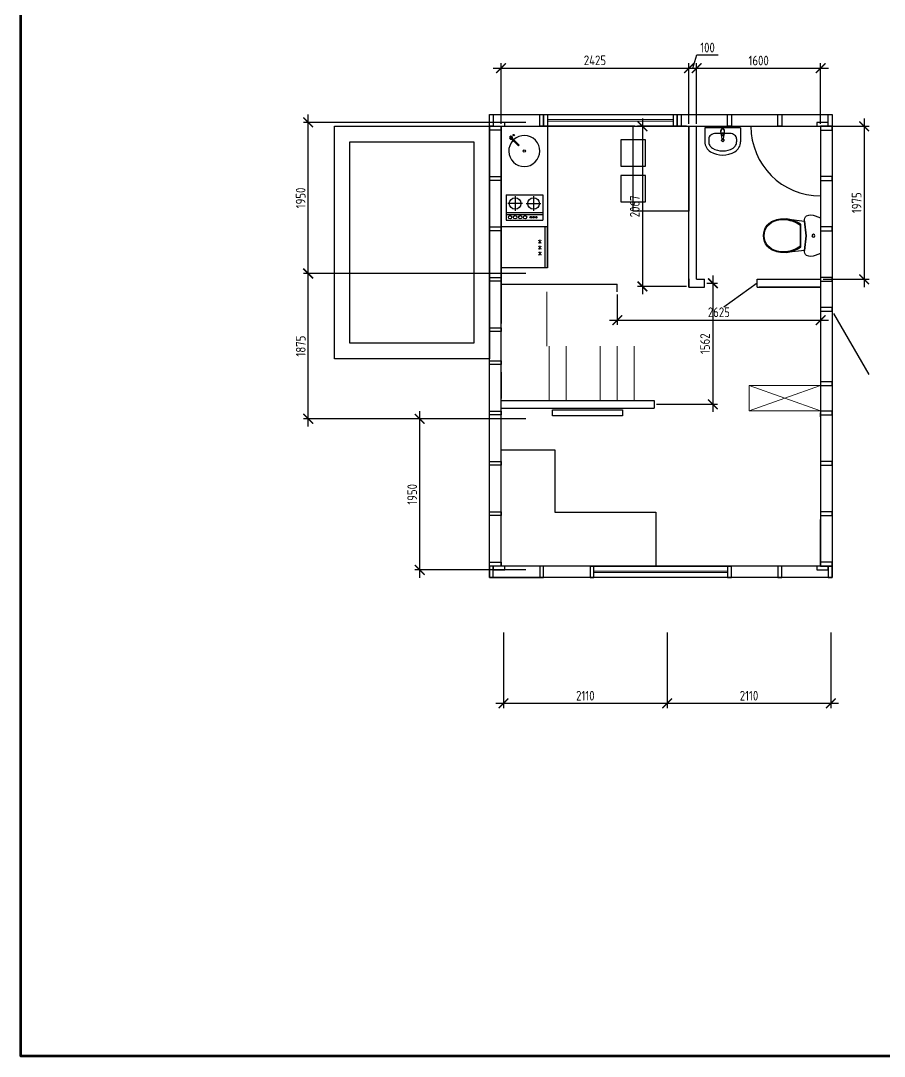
# Model space of a CAD drawing. Header units: millimetres. Extents: x 743280 to 1140305, y -337608 to -106611.
# Drawn here: x 950830 to 961978, y -291885 to -278522 of the extents above; entities that cross this region are included whole.
import ezdxf

# ---------------------------------------------------------------- set-up
doc = ezdxf.new("R2010")
doc.units = ezdxf.units.MM
doc.header["$PDMODE"] = 35
doc.layers.get('Defpoints').update_dxf_attribs({"color": 9})
doc.layers.add('SANTEH', color=7, linetype='Continuous')
doc.layers.add('Сантехника', color=7, linetype='Continuous')
for name, color, linetype, lineweight in [('ОСНОВНЫЕ', 7, 'Continuous', 30), ('РАЗМЕРЫ', 42, 'Continuous', 13), ('Сварка', 102, 'Continuous', 13), ('СПДС_РАЗМЕРЫ', 42, 'Continuous', 13), ('ТОНКИЕ', 250, 'Continuous', 13)]:
    doc.layers.add(name, color=color, linetype=linetype, lineweight=lineweight)
doc.styles.add('Dim', font='iso9.shx')
doc.styles.add('GOST 2.304', font='CS_Gost2304.shx')
doc.dimstyles.new('СПДС', dxfattribs={"dimtxt": 2.5, "dimasz": 2.5, "dimexe": 1.25, "dimexo": 0.625, "dimtad": 1, "dimdec": 0, "dimtxsty": 'GOST 2.304', "dimblk": 'ARCHTICK', "dimblk1": 'ARCHTICK', "dimblk2": 'ARCHTICK', "dimcen": 2.5, "dimdle": 2, "dimadec": 0, "dimazin": 2, "dimtfac": 0.75, "dimtdec": 4, "dimtmove": 1, "dimatfit": 3, "dimfxl": 1, "dimtolj": 1, "dimarcsym": 1})

# ---------------------------------------------------------------- blocks, each defined once
blk = doc.blocks.new('s_45')
at = {"layer": 'SANTEH', "flags": 128}
for points in [[(188, 0), (206, 189, 0.2888), (180, 256, 0.224419), (71, 257), (0, 229), (0, -229), (71, -257, 0.224419), (180, -256, 0.2888), (206, -189)], [(188, 0), (206, 189, 0.2888), (180, 256, 0.224419), (71, 257), (0, 229), (0, -229), (71, -257, 0.224419), (180, -256, 0.2888), (206, -189)], [(206, -189), (445, -217, -0.122327), (261, -148), (261, 148, -0.122328), (445, 217), (206, 189), (188, 0)], [(206, -189), (445, -217, -0.122327), (261, -148), (261, 148, -0.122328), (445, 217), (206, 189), (188, 0)], [(261, -148, 0.122438), (445, -217, 0.152571), (632, -181, 0.185585), (725, -73, 0.17428), (725, 73, 0.185585), (632, 181, 0.152571), (445, 217, 0.122438), (261, 148)], [(261, -148, 0.122438), (445, -217, 0.152571), (632, -181, 0.185585), (725, -73, 0.17428), (725, 73, 0.185585), (632, 181, 0.152571), (445, 217, 0.122438), (261, 148)], [(261, -136, 0.125396), (446, -207, 0.152532), (628, -173, 0.18559), (715, -70, 0.174364), (715, 70, 0.18559), (628, 173, 0.152531), (446, 207, 0.125396), (261, 136)]]:
    blk.add_lwpolyline(points, format="xyb", close=True, dxfattribs=at)
at = {"layer": 'SANTEH'}
blk.add_circle((93, 0), 18.4, dxfattribs=at)
blk = doc.blocks.new('Basin 01_72')
at = {"layer": 'SANTEH', "linetype": 'Continuous'}
for p, q in [((0, 350), (0, 172)), ((460, 350), (0, 350)), ((139, 278), (139, 278)), ((321, 278), (139, 278)), ((206, 312), (206, 317)), ((209, 271), (206, 312)), ((216, 288), (244, 288)), ((216, 273), (216, 288)), ((216, 288), (244, 288)), ((244, 288), (244, 273)), ((251, 271), (254, 312)), ((254, 312), (254, 317)), ((460, 350), (460, 172)), ((50, 207), (50, 172)), ((212, 262), (219, 209)), ((241, 209), (248, 262)), ((410, 207), (410, 172))]:
    blk.add_line(p, q, dxfattribs=at)
for points in [[(139, 278), (122, 277), (105, 273), (90, 266), (76, 257), (65, 247), (57, 235), (52, 221), (50, 207)], [(410, 207), (408, 221), (403, 235), (395, 247), (384, 257), (370, 266), (355, 273), (338, 277), (321, 278)], [(0, 172), (1, 152), (5, 133), (11, 114), (20, 96), (30, 80), (43, 66), (57, 53), (73, 42)], [(50, 172), (51, 159), (53, 147), (57, 135), (63, 124), (69, 113), (77, 104), (86, 96), (97, 89)], [(363, 89), (374, 96), (383, 104), (391, 113), (397, 124), (403, 135), (407, 147), (409, 159), (410, 172)], [(387, 42), (403, 53), (417, 66), (430, 80), (440, 96), (449, 114), (455, 133), (459, 152), (460, 172)], [(73, 42), (110, 24), (149, 11), (189, 3), (230, 0), (271, 3), (311, 11), (350, 24), (387, 42)], [(97, 89), (128, 73), (161, 62), (195, 55), (230, 53), (265, 55), (299, 62), (332, 73), (363, 89)]]:
    blk.add_lwpolyline(points, dxfattribs=at)
blk.add_circle((230, 189), 17.5, dxfattribs=at)
for centre, radius, start, end in [((230, 313), 25, 339.2856, 200.7144), ((230, 313), 24, 7.8374, 171.8967), ((230, 274), 21.1, 185.1696, 354.8304), ((230, 273), 21.1, 185.1696, 354.8304), ((230, 273), 13.6, 180, 0), ((230, 210), 11.2, 187.1389, 352.8611)]:
    blk.add_arc(centre, radius, start, end, dxfattribs=at)
blk = doc.blocks.new('_ArchTick')
at = {"color": 0, "linetype": 'ByBlock', "const_width": 0.15}
blk.add_lwpolyline([(-0.5, -0.5), (0.5, 0.5)], dxfattribs=at)
blk = doc.blocks.new('*D323')
at = {"layer": 'Defpoints', "color": 0, "ltscale": 100, "transparency": 16777216}
for p in [(955981, -283659), (957382, -283659), (957382, -285609)]:
    blk.add_point(p, dxfattribs=at)
at = {"layer": 'РАЗМЕРЫ', "color": 0, "lineweight": -2, "ltscale": 100, "transparency": 16777216}
for p, q in [((955981, -285709), (955981, -283559)), ((957351, -283659), (955918, -283659)), ((957351, -285609), (955918, -285609))]:
    blk.add_line(p, q, dxfattribs=at)
at = {"layer": 'РАЗМЕРЫ', "color": 0, "lineweight": -2, "ltscale": 100, "transparency": 16777216, "xscale": 125, "yscale": 125, "zscale": 125}
for p, rotation in [((955981, -283659), 90), ((955981, -285609), 270)]:
    blk.add_blockref('_ArchTick', p, dxfattribs=dict(at, rotation=rotation))
at = {"layer": 'РАЗМЕРЫ', "color": 0, "ltscale": 100, "transparency": 16777216, "insert": (955884, -284634), "char_height": 125, "attachment_point": 5, "rotation": 90, "style": 'GOST 2.304'}
blk.add_mtext('\\A1;1950', dxfattribs=at)
blk = doc.blocks.new('*D324')
at = {"layer": 'Defpoints', "color": 0, "ltscale": 100, "transparency": 16777216}
for p in [(954541, -281784), (957382, -281784), (957382, -283659)]:
    blk.add_point(p, dxfattribs=at)
at = {"layer": 'РАЗМЕРЫ', "color": 0, "lineweight": -2, "ltscale": 100, "transparency": 16777216}
for p, q in [((954541, -283759), (954541, -281684)), ((957351, -281784), (954479, -281784)), ((957351, -283659), (954479, -283659))]:
    blk.add_line(p, q, dxfattribs=at)
at = {"layer": 'РАЗМЕРЫ', "color": 0, "lineweight": -2, "ltscale": 100, "transparency": 16777216, "xscale": 125, "yscale": 125, "zscale": 125}
for p, rotation in [((954541, -281784), 90), ((954541, -283659), 270)]:
    blk.add_blockref('_ArchTick', p, dxfattribs=dict(at, rotation=rotation))
at = {"layer": 'РАЗМЕРЫ', "color": 0, "ltscale": 100, "transparency": 16777216, "insert": (954445, -282721), "char_height": 125, "attachment_point": 5, "rotation": 90, "style": 'GOST 2.304'}
blk.add_mtext('\\A1;1875', dxfattribs=at)
blk = doc.blocks.new('*D325')
at = {"layer": 'Defpoints', "color": 0, "ltscale": 100, "transparency": 16777216}
for p in [(954541, -279834), (957382, -279834), (957382, -281784)]:
    blk.add_point(p, dxfattribs=at)
at = {"layer": 'РАЗМЕРЫ', "color": 0, "lineweight": -2, "ltscale": 100, "transparency": 16777216}
for p, q in [((954541, -281884), (954541, -279734)), ((957351, -279834), (954479, -279834)), ((957351, -281784), (954479, -281784))]:
    blk.add_line(p, q, dxfattribs=at)
at = {"layer": 'РАЗМЕРЫ', "color": 0, "lineweight": -2, "ltscale": 100, "transparency": 16777216, "xscale": 125, "yscale": 125, "zscale": 125}
for p, rotation in [((954541, -279834), 90), ((954541, -281784), 270)]:
    blk.add_blockref('_ArchTick', p, dxfattribs=dict(at, rotation=rotation))
at = {"layer": 'РАЗМЕРЫ', "color": 0, "ltscale": 100, "transparency": 16777216, "insert": (954444, -280809), "char_height": 125, "attachment_point": 5, "rotation": 90, "style": 'GOST 2.304'}
blk.add_mtext('\\A1;1950', dxfattribs=at)
blk = doc.blocks.new('*D326')
at = {"layer": 'Defpoints', "color": 0, "ltscale": 100, "transparency": 16777216}
for p in [(957063, -286386), (959176, -286386), (959176, -287330)]:
    blk.add_point(p, dxfattribs=at)
at = {"layer": 'РАЗМЕРЫ', "color": 0, "lineweight": -2, "ltscale": 100, "transparency": 16777216}
for p, q in [((957063, -286417), (957063, -287393)), ((959176, -286417), (959176, -287393)), ((956963, -287330), (959276, -287330))]:
    blk.add_line(p, q, dxfattribs=at)
at = {"layer": 'РАЗМЕРЫ', "color": 0, "lineweight": -2, "ltscale": 100, "transparency": 16777216, "xscale": 125, "yscale": 125, "zscale": 125, "rotation": 180}
blk.add_blockref('_ArchTick', (957063, -287330), dxfattribs=at)
at = {"layer": 'РАЗМЕРЫ', "color": 0, "lineweight": -2, "ltscale": 100, "transparency": 16777216, "xscale": 125, "yscale": 125, "zscale": 125}
blk.add_blockref('_ArchTick', (959176, -287330), dxfattribs=at)
at = {"layer": 'РАЗМЕРЫ', "color": 0, "ltscale": 100, "transparency": 16777216, "insert": (958119, -287232), "char_height": 125, "attachment_point": 5, "style": 'GOST 2.304'}
blk.add_mtext('\\A1;2110', dxfattribs=at)
blk = doc.blocks.new('*D327')
at = {"layer": 'Defpoints', "color": 0, "ltscale": 100, "transparency": 16777216}
for p in [(959176, -286386), (961288, -286386), (961288, -287330)]:
    blk.add_point(p, dxfattribs=at)
at = {"layer": 'РАЗМЕРЫ', "color": 0, "lineweight": -2, "ltscale": 100, "transparency": 16777216}
for p, q in [((959176, -286417), (959176, -287393)), ((961288, -286417), (961288, -287393)), ((959076, -287330), (961388, -287330))]:
    blk.add_line(p, q, dxfattribs=at)
at = {"layer": 'РАЗМЕРЫ', "color": 0, "lineweight": -2, "ltscale": 100, "transparency": 16777216, "xscale": 125, "yscale": 125, "zscale": 125, "rotation": 180}
blk.add_blockref('_ArchTick', (959176, -287330), dxfattribs=at)
at = {"layer": 'РАЗМЕРЫ', "color": 0, "lineweight": -2, "ltscale": 100, "transparency": 16777216, "xscale": 125, "yscale": 125, "zscale": 125}
blk.add_blockref('_ArchTick', (961288, -287330), dxfattribs=at)
at = {"layer": 'РАЗМЕРЫ', "color": 0, "ltscale": 100, "transparency": 16777216, "insert": (960232, -287232), "char_height": 125, "attachment_point": 5, "style": 'GOST 2.304'}
blk.add_mtext('\\A1;2110', dxfattribs=at)
blk = doc.blocks.new('*D518')
at = {"layer": 'Defpoints', "color": 0, "ltscale": 50, "transparency": 16777216}
for p in [(959655, -281909), (959006, -283471), (959765, -283471)]:
    blk.add_point(p, dxfattribs=at)
at = {"layer": 'ТОНКИЕ', "color": 0, "lineweight": -2, "ltscale": 50, "transparency": 16777216}
for p, q in [((959765, -281809), (959765, -283571)), ((959686, -281909), (959827, -281909)), ((959037, -283471), (959827, -283471))]:
    blk.add_line(p, q, dxfattribs=at)
at = {"layer": 'ТОНКИЕ', "color": 0, "lineweight": -2, "ltscale": 50, "transparency": 16777216, "xscale": 125, "yscale": 125, "zscale": 125}
for p, rotation in [((959765, -281909), 90), ((959765, -283471), 270)]:
    blk.add_blockref('_ArchTick', p, dxfattribs=dict(at, rotation=rotation))
at = {"layer": 'ТОНКИЕ', "color": 0, "ltscale": 50, "transparency": 16777216, "insert": (959664, -282690), "char_height": 125, "attachment_point": 5, "rotation": 90, "style": 'GOST 2.304'}
blk.add_mtext('\\A1;1562', dxfattribs=at)
blk = doc.blocks.new('*D519')
at = {"layer": 'Defpoints', "color": 0, "ltscale": 50, "transparency": 16777216}
for p in [(961156, -281959), (958531, -282021), (961156, -282386)]:
    blk.add_point(p, dxfattribs=at)
at = {"layer": 'ТОНКИЕ', "color": 0, "lineweight": -2, "ltscale": 50, "transparency": 16777216}
for p, q in [((958531, -282053), (958531, -282448)), ((961156, -281990), (961156, -282448)), ((958431, -282386), (961256, -282386))]:
    blk.add_line(p, q, dxfattribs=at)
at = {"layer": 'ТОНКИЕ', "color": 0, "lineweight": -2, "ltscale": 50, "transparency": 16777216, "xscale": 125, "yscale": 125, "zscale": 125, "rotation": 180}
blk.add_blockref('_ArchTick', (958531, -282386), dxfattribs=at)
at = {"layer": 'ТОНКИЕ', "color": 0, "lineweight": -2, "ltscale": 50, "transparency": 16777216, "xscale": 125, "yscale": 125, "zscale": 125}
blk.add_blockref('_ArchTick', (961156, -282386), dxfattribs=at)
at = {"layer": 'ТОНКИЕ', "color": 0, "ltscale": 50, "transparency": 16777216, "insert": (959843, -282284), "char_height": 125, "attachment_point": 5, "style": 'GOST 2.304'}
blk.add_mtext('\\A1;2625', dxfattribs=at)
blk = doc.blocks.new('*D520')
at = {"layer": 'Defpoints', "color": 0, "transparency": 16777216}
for p in [(961156, -279134), (959556, -279884), (961156, -279884)]:
    blk.add_point(p, dxfattribs=at)
at = {"layer": 'СПДС_РАЗМЕРЫ', "color": 0, "lineweight": -2, "transparency": 16777216}
for p, q in [((959456, -279134), (961256, -279134)), ((959556, -279853), (959556, -279071)), ((961156, -279853), (961156, -279071))]:
    blk.add_line(p, q, dxfattribs=at)
at = {"layer": 'СПДС_РАЗМЕРЫ', "color": 0, "lineweight": -2, "transparency": 16777216, "xscale": 125, "yscale": 125, "zscale": 125, "rotation": 180}
blk.add_blockref('_ArchTick', (959556, -279134), dxfattribs=at)
at = {"layer": 'СПДС_РАЗМЕРЫ', "color": 0, "lineweight": -2, "transparency": 16777216, "xscale": 125, "yscale": 125, "zscale": 125}
blk.add_blockref('_ArchTick', (961156, -279134), dxfattribs=at)
at = {"layer": 'СПДС_РАЗМЕРЫ', "color": 0, "transparency": 16777216, "insert": (960356, -279036), "char_height": 125, "attachment_point": 5, "style": 'GOST 2.304'}
blk.add_mtext('\\A1;1600', dxfattribs=at)
blk = doc.blocks.new('*D521')
at = {"layer": 'Defpoints', "color": 0, "transparency": 16777216}
for p in [(961156, -279884), (961156, -281859), (961718, -281859)]:
    blk.add_point(p, dxfattribs=at)
at = {"layer": 'СПДС_РАЗМЕРЫ', "color": 0, "lineweight": -2, "transparency": 16777216}
for p, q in [((961718, -279784), (961718, -281959)), ((961187, -279884), (961781, -279884)), ((961187, -281859), (961781, -281859))]:
    blk.add_line(p, q, dxfattribs=at)
at = {"layer": 'СПДС_РАЗМЕРЫ', "color": 0, "lineweight": -2, "transparency": 16777216, "xscale": 125, "yscale": 125, "zscale": 125}
for p, rotation in [((961718, -279884), 90), ((961718, -281859), 270)]:
    blk.add_blockref('_ArchTick', p, dxfattribs=dict(at, rotation=rotation))
at = {"layer": 'СПДС_РАЗМЕРЫ', "color": 0, "transparency": 16777216, "insert": (961621, -280871), "char_height": 125, "attachment_point": 5, "rotation": 90, "style": 'GOST 2.304'}
blk.add_mtext('\\A1;1975', dxfattribs=at)
blk = doc.blocks.new('*D522')
at = {"layer": 'Defpoints', "color": 0, "transparency": 16777216}
for p in [(959456, -279134), (957031, -279884), (959456, -279884)]:
    blk.add_point(p, dxfattribs=at)
at = {"layer": 'СПДС_РАЗМЕРЫ', "color": 0, "lineweight": -2, "transparency": 16777216}
for p, q in [((956931, -279134), (959556, -279134)), ((957031, -279853), (957031, -279071)), ((959456, -279853), (959456, -279071))]:
    blk.add_line(p, q, dxfattribs=at)
at = {"layer": 'СПДС_РАЗМЕРЫ', "color": 0, "lineweight": -2, "transparency": 16777216, "xscale": 125, "yscale": 125, "zscale": 125, "rotation": 180}
blk.add_blockref('_ArchTick', (957031, -279134), dxfattribs=at)
at = {"layer": 'СПДС_РАЗМЕРЫ', "color": 0, "lineweight": -2, "transparency": 16777216, "xscale": 125, "yscale": 125, "zscale": 125}
blk.add_blockref('_ArchTick', (959456, -279134), dxfattribs=at)
at = {"layer": 'СПДС_РАЗМЕРЫ', "color": 0, "transparency": 16777216, "insert": (958243, -279033), "char_height": 125, "attachment_point": 5, "style": 'GOST 2.304'}
blk.add_mtext('\\A1;2425', dxfattribs=at)
blk = doc.blocks.new('*D523')
at = {"layer": 'Defpoints', "color": 0, "transparency": 16777216}
for p in [(959556, -279134), (959456, -279884), (959556, -279884)]:
    blk.add_point(p, dxfattribs=at)
at = {"layer": 'СПДС_РАЗМЕРЫ', "color": 0, "lineweight": -2, "transparency": 16777216}
for p, q in [((959506, -279134), (959557, -278962)), ((959557, -278962), (959835, -278962)), ((959356, -279134), (959656, -279134)), ((959456, -279853), (959456, -279071)), ((959556, -279853), (959556, -279071))]:
    blk.add_line(p, q, dxfattribs=at)
at = {"layer": 'СПДС_РАЗМЕРЫ', "color": 0, "lineweight": -2, "transparency": 16777216, "xscale": 125, "yscale": 125, "zscale": 125, "rotation": 180}
blk.add_blockref('_ArchTick', (959456, -279134), dxfattribs=at)
at = {"layer": 'СПДС_РАЗМЕРЫ', "color": 0, "lineweight": -2, "transparency": 16777216, "xscale": 125, "yscale": 125, "zscale": 125}
blk.add_blockref('_ArchTick', (959556, -279134), dxfattribs=at)
at = {"layer": 'СПДС_РАЗМЕРЫ', "color": 0, "transparency": 16777216, "insert": (959696, -278868), "char_height": 125, "attachment_point": 5, "style": 'GOST 2.304'}
blk.add_mtext('\\A1;100', dxfattribs=at)
blk = doc.blocks.new('*D562')
at = {"layer": 'Defpoints', "color": 0, "transparency": 16777216}
for p in [(959456, -279884), (958856, -281951), (959456, -281951)]:
    blk.add_point(p, dxfattribs=at)
at = {"layer": 'СПДС_РАЗМЕРЫ', "color": 0, "lineweight": -2, "transparency": 16777216}
for p, q in [((958856, -279784), (958856, -282051)), ((959424, -279884), (958793, -279884)), ((959424, -281951), (958793, -281951))]:
    blk.add_line(p, q, dxfattribs=at)
at = {"layer": 'СПДС_РАЗМЕРЫ', "color": 0, "lineweight": -2, "transparency": 16777216, "xscale": 125, "yscale": 125, "zscale": 125}
for p, rotation in [((958856, -279884), 90), ((958856, -281951), 270)]:
    blk.add_blockref('_ArchTick', p, dxfattribs=dict(at, rotation=rotation))
at = {"layer": 'СПДС_РАЗМЕРЫ', "color": 0, "transparency": 16777216, "insert": (958757, -280917), "char_height": 125, "attachment_point": 5, "rotation": 90, "style": 'GOST 2.304'}
blk.add_mtext('\\A1;2067', dxfattribs=at)

msp = doc.modelspace()

# ---------------------------------------------------------------- linework, layer by layer
for p, q in [((957153.9, -280038.1), (957250, -280134.2)), ((957165.3, -280026.8), (957261.4, -280122.9)), ((957095, -280769.8), (957568.3, -280769.8)), ((957307.4, -280880.6), (957117.4, -280880.6)), ((957212.4, -280785.6), (957212.4, -280975.6)), ((957355.9, -280880.6), (957545.9, -280880.6)), ((957450.9, -280785.6), (957450.9, -280975.6)), ((957568.3, -280769.8), (957568.3, -281096.6)), ((957095, -280996.6), (957568.3, -280996.6)), ((957095, -281021.6), (957568.3, -281021.6)), ((957095, -281096.6), (957568.3, -281096.6)), ((957630.7, -281183.3), (957030.7, -281183.3)), ((957600.7, -281708.8), (957600.7, -281183.3)), ((957630.7, -281708.8), (957630.7, -281183.3)), ((957630.7, -281708.8), (957030.7, -281708.8))]:
    msp.add_line(p, q)
for centre, radius in [((957194.4, -279997.7), 8.28), ((957330.7, -280203.6), 16.1), ((957212.4, -280880.6), 75), ((957450.9, -280880.6), 75), ((957146.9, -281057.9), 22), ((957213, -281057.9), 22), ((957279.2, -281057.9), 22), ((957341.3, -281057.9), 22), ((957414.5, -281057.9), 11), ((957448.6, -281057.9), 11), ((957486.6, -281057.9), 11)]:
    msp.add_circle(centre, radius)
for centre, radius, start, end in [((957330.7, -280203.6), 200, 137.29244, 132.70756), ((957159.6, -280032.4), 18.8, 340.13146, 289.86854), ((957159.6, -280032.4), 8, 45, 225), ((957255.7, -280128.5), 8, 225, 45)]:
    msp.add_arc(centre, radius, start, end)
at = {"layer": 'SANTEH', "ltscale": 100}
for p, q in [((957555.7, -279733.8), (958755.7, -279733.8)), ((958755.7, -279883.8), (957555.7, -279883.8)), ((957630.7, -279883.8), (957630.7, -281708.8)), ((957727.2, -284058.8), (957727.2, -284863.5)), ((957727.2, -284863.5), (959030.7, -284863.5)), ((958180.7, -285558.8), (960005.7, -285558.8)), ((960005.7, -285708.8), (958180.7, -285708.8))]:
    msp.add_line(p, q, dxfattribs=at)
for points in [[(958735.7, -279883.8), (959455.7, -279883.8), (959455.7, -280980.7), (958735.7, -280980.7)], [(958895.7, -280060.7), (958575.7, -280060.7), (958575.7, -280400.7), (958895.7, -280400.7)], [(958895.7, -280520.7), (958575.7, -280520.7), (958575.7, -280860.7), (958895.7, -280860.7)], [(957697, -283543.2), (958598.4, -283543.2), (958598.4, -283620.3), (957697, -283620.3)]]:
    msp.add_lwpolyline(points, close=True, dxfattribs=at)
for points in [[(958180.7, -285558.8), (957030.7, -285558.8), (957030.7, -284058.8), (957727.2, -284058.8)], [(959030.7, -284863.5), (959030.7, -285558.8)]]:
    msp.add_lwpolyline(points, dxfattribs=at)
msp.add_arc((961155.7, -279883.8), 900, 180.00004, 270, dxfattribs=at)
at = {"layer": 'ОСНОВНЫЕ', "ltscale": 100}
for p, q in [((957030.7, -279883.8), (957030.7, -282383.8)), ((959455.7, -281958.8), (959455.7, -279883.8)), ((959555.7, -281858.8), (959555.7, -279883.8)), ((961155.7, -279883.8), (961155.7, -280583.8)), ((957095, -280769.8), (957095, -281096.6)), ((957030.7, -283683.8), (957030.7, -281183.8)), ((957030.7, -281828.8), (957030.7, -282428.8)), ((957030.7, -281921.3), (958530.7, -281921.3)), ((958530.7, -282021.3), (958530.7, -281921.3)), ((959455.7, -281851.1), (959455.7, -281951.1)), ((959455.7, -281958.8), (959655.1, -281958.8)), ((959555.7, -281858.8), (959655.1, -281858.8)), ((959655.1, -281958.8), (959655.1, -281858.8)), ((960335.1, -281908.8), (959905.1, -282217.5)), ((960335.1, -281858.8), (961155.7, -281858.8)), ((960335.1, -281958.8), (960335.1, -281858.8)), ((960335.1, -281958.8), (961155.7, -281958.8)), ((961155.7, -281958.8), (960360.9, -281958.8)), ((961323.3, -282301.1), (961778.3, -283089.2)), ((957030.7, -283058.8), (957030.7, -283396.3)), ((961155.7, -283180.7), (961155.7, -284258.8)), ((957030.7, -283421.3), (959005.7, -283421.3)), ((957030.7, -283421.3), (958945.7, -283421.3)), ((959005.7, -283421.3), (959005.7, -283521.3)), ((957030.7, -283521.3), (959005.7, -283521.3)), ((957030.7, -285558.8), (957030.7, -283558.8)), ((961155.7, -283633.8), (961155.7, -283583.8)), ((957030.7, -284958.8), (957030.7, -284258.8)), ((961155.7, -285558.8), (961155.7, -284958.8)), ((956930.7, -285708.8), (957540.7, -285708.8))]:
    msp.add_line(p, q, dxfattribs=at)
at = {"layer": 'ОСНОВНЫЕ'}
for points in [[(956880.7, -279733.8), (956930.7, -279733.8), (956930.7, -279883.8), (956880.7, -279883.8)], [(957530.7, -279733.8), (957580.7, -279733.8), (957580.7, -279883.8), (957530.7, -279883.8)], [(957580.7, -279733.8), (957630.7, -279733.8), (957630.7, -279883.8), (957580.7, -279883.8)], [(959255.7, -279733.8), (959305.7, -279733.8), (959305.7, -279883.8), (959255.7, -279883.8)], [(959305.7, -279733.8), (959355.7, -279733.8), (959355.7, -279883.8), (959305.7, -279883.8)], [(959955.7, -279733.8), (960005.7, -279733.8), (960005.7, -279883.8), (959955.7, -279883.8)], [(960605.7, -279733.8), (960655.7, -279733.8), (960655.7, -279883.8), (960605.7, -279883.8)], [(961255.7, -279733.8), (961305.7, -279733.8), (961305.7, -279883.8), (961255.7, -279883.8)], [(956880.7, -279933.8), (956880.7, -279883.8), (957030.7, -279883.8), (957030.7, -279933.8)], [(957080.7, -279883.8), (957080.7, -279833.8), (956930.7, -279833.8), (956930.7, -279883.8)], [(961255.7, -279883.8), (961255.7, -279833.8), (961105.7, -279833.8), (961105.7, -279883.8)], [(961305.7, -279933.8), (961305.7, -279883.8), (961155.7, -279883.8), (961155.7, -279933.8)], [(956880.7, -280583.8), (956880.7, -280533.8), (957030.7, -280533.8), (957030.7, -280583.8)], [(961305.7, -280583.8), (961305.7, -280533.8), (961155.7, -280533.8), (961155.7, -280583.8)], [(956880.7, -281233.8), (956880.7, -281183.8), (957030.7, -281183.8), (957030.7, -281233.8)], [(961305.7, -281233.8), (961305.7, -281183.8), (961155.7, -281183.8), (961155.7, -281233.8)], [(956880.7, -281883.8), (956880.7, -281833.8), (957030.7, -281833.8), (957030.7, -281883.8)], [(961305.7, -281883.8), (961305.7, -281833.8), (961155.7, -281833.8), (961155.7, -281883.8)], [(961305.7, -282270.7), (961305.7, -282220.7), (961155.7, -282220.7), (961155.7, -282270.7)], [(956880.7, -282533.8), (956880.7, -282483.8), (957030.7, -282483.8), (957030.7, -282533.8)], [(956880.7, -282958.8), (956880.7, -282908.8), (957030.7, -282908.8), (957030.7, -282958.8)], [(961305.7, -283230.7), (961305.7, -283180.7), (961155.7, -283180.7), (961155.7, -283230.7)], [(956880.7, -283608.8), (956880.7, -283558.8), (957030.7, -283558.8), (957030.7, -283608.8)], [(961305.7, -283608.8), (961305.7, -283558.8), (961155.7, -283558.8), (961155.7, -283608.8)], [(956880.7, -284258.8), (956880.7, -284208.8), (957030.7, -284208.8), (957030.7, -284258.8)], [(961305.7, -284258.8), (961305.7, -284208.8), (961155.7, -284208.8), (961155.7, -284258.8)], [(956880.7, -284908.8), (956880.7, -284858.8), (957030.7, -284858.8), (957030.7, -284908.8)], [(961305.7, -284908.8), (961305.7, -284858.8), (961155.7, -284858.8), (961155.7, -284908.8)], [(956880.7, -285558.8), (956880.7, -285508.8), (957030.7, -285508.8), (957030.7, -285558.8)], [(956880.7, -285708.8), (956930.7, -285708.8), (956930.7, -285558.8), (956880.7, -285558.8)], [(957080.7, -285608.8), (957080.7, -285558.8), (956930.7, -285558.8), (956930.7, -285608.8)], [(957530.7, -285708.8), (957580.7, -285708.8), (957580.7, -285558.8), (957530.7, -285558.8)], [(958180.7, -285708.8), (958230.7, -285708.8), (958230.7, -285558.8), (958180.7, -285558.8)], [(959955.7, -285708.8), (960005.7, -285708.8), (960005.7, -285558.8), (959955.7, -285558.8)], [(960605.7, -285708.8), (960655.7, -285708.8), (960655.7, -285558.8), (960605.7, -285558.8)], [(961255.7, -285608.8), (961255.7, -285558.8), (961105.7, -285558.8), (961105.7, -285608.8)], [(961305.7, -285558.8), (961305.7, -285508.8), (961155.7, -285508.8), (961155.7, -285558.8)], [(961255.7, -285708.8), (961305.7, -285708.8), (961305.7, -285558.8), (961255.7, -285558.8)]]:
    msp.add_lwpolyline(points, close=True, dxfattribs=at)
at = {"layer": 'ОСНОВНЫЕ', "ltscale": 100}
for points in [[(958180.7, -285708.8), (956880.7, -285708.8), (956880.7, -279733.8), (957555.7, -279733.8)], [(958755.7, -279733.8), (961305.7, -279733.8), (961305.7, -282270.7)], [(958180.7, -285558.8), (957030.7, -285558.8), (957030.7, -279883.8), (957555.7, -279883.8)], [(958755.7, -279883.8), (961155.7, -279883.8), (961155.7, -282270.7)], [(961155.7, -283180.7), (961155.7, -285558.8), (960005.7, -285558.8)], [(961305.7, -283180.7), (961305.7, -285708.8), (960005.7, -285708.8)]]:
    msp.add_lwpolyline(points, dxfattribs=at)
for points in [[(956880.7, -279733.8), (961305.7, -279733.8), (961305.7, -285708.8), (956880.7, -285708.8)], [(954880.7, -279883.8), (956880.7, -279883.8), (956880.7, -282883.8), (954880.7, -282883.8)], [(961155.7, -285558.8), (957030.7, -285558.8), (957030.7, -279883.8), (961155.7, -279883.8)], [(955080.7, -280083.8), (956680.7, -280083.8), (956680.7, -282683.8), (955080.7, -282683.8)]]:
    msp.add_lwpolyline(points, close=True, dxfattribs=at)
at = {"layer": 'Сварка', "lineweight": 100, "ltscale": 100}
msp.add_lwpolyline([(950830, -265455.1), (1014607.6, -265455.1), (1014607.6, -291885.1), (950830, -291885.1)], close=True, dxfattribs=at)
at = {"layer": 'ТОНКИЕ', "ltscale": 100}
for p, q in [((957630.7, -279798.8), (959255.7, -279798.8)), ((959255.7, -279818.8), (957630.7, -279818.8)), ((957620.7, -282721.3), (957620.7, -282021.3)), ((957650.7, -283421.3), (957650.7, -282721.3)), ((957870.7, -283421.3), (957870.7, -282721.3)), ((958310.7, -283421.3), (958310.7, -282721.3)), ((958530.7, -283421.3), (958530.7, -282721.3)), ((958750.7, -283421.3), (958750.7, -282721.3)), ((960232.5, -283556.4), (961155.7, -283230.7)), ((960232.5, -283230.7), (961155.7, -283556.4)), ((958230.7, -285623.8), (959955.7, -285623.8)), ((959955.7, -285643.8), (958230.7, -285643.8))]:
    msp.add_line(p, q, dxfattribs=at)
msp.add_lwpolyline([(961155.7, -283556.4), (960232.5, -283556.4), (960232.5, -283230.7), (961155.7, -283230.7)], close=True, dxfattribs=at)

# ---------------------------------------------------------------- block references
at = {"layer": 'SANTEH', "ltscale": 100, "xscale": -1}
msp.add_blockref('s_45', (961155.7, -281296), dxfattribs=at)
at = {"layer": 'Сантехника', "color": 0, "lineweight": -2}
msp.add_blockref('Basin 01_72', (959662.2, -280254.8), dxfattribs=at)

# ---------------------------------------------------------------- texts
at = {"ltscale": 0.5, "style": 'Dim'}
msp.add_text('***', height=125, rotation=90, dxfattribs=at).set_placement((957581.6, -281564.2))

# ---------------------------------------------------------------- dimensions: what is measured, and where the dimension line sits
at = {"layer": 'РАЗМЕРЫ', "ltscale": 100}
for base, p1, p2, override, picture, middle in [((954541.2, -279833.8), (957382.1, -281783.8), (957382.1, -279833.8), {"dimscale": 50, "dimsah": 1}, '*D325', (954443.9, -280808.8)), ((954541.2, -281783.8), (957382.1, -283658.8), (957382.1, -281783.8), {"dimscale": 50, "dimsah": 1}, '*D324', (954444.9, -282721.3)), ((955981, -283658.8), (957382.1, -285608.8), (957382.1, -283658.8), {"dimscale": 50, "dimlfac": 1, "dimtxsty": 'GOST 2.304', "dimblk1": 'ArchTick', "dimblk2": 'ArchTick', "dimsah": 1, "dimtolj": 1}, '*D323', (955883.6, -284633.8))]:
    dim = msp.add_linear_dim(base=base, p1=p1, p2=p2, angle=90, dimstyle='СПДС', override=override, dxfattribs=at)
    dim.commit()
    dim.dimension.update_dxf_attribs({"geometry": picture, "text_midpoint": middle})
for base, p1, p2, picture, middle in [((959175.7, -287330.3), (957063.2, -286386), (959175.7, -286386), '*D326', (958119.5, -287231.7)), ((961288.2, -287330.3), (959175.7, -286386), (961288.2, -286386), '*D327', (960232, -287231.7))]:
    dim = msp.add_linear_dim(base=base, p1=p1, p2=p2, text='2110', dimstyle='СПДС', override={"dimscale": 50, "dimlfac": 1, "dimtxsty": 'GOST 2.304', "dimblk1": 'ArchTick', "dimblk2": 'ArchTick', "dimsah": 1, "dimtolj": 1}, dxfattribs=at)
    dim.commit()
    dim.dimension.update_dxf_attribs({"geometry": picture, "text_midpoint": middle})
at = {"layer": 'СПДС_РАЗМЕРЫ'}
for base, p1, p2, picture, middle in [((959555.7, -279133.8), (959455.7, -279883.8), (959555.7, -279883.8), '*D523', (959588.5, -278868.2)), ((959455.7, -279133.8), (957030.7, -279883.8), (959455.7, -279883.8), '*D522', (958243.2, -279032.7)), ((961155.7, -279133.8), (959555.7, -279883.8), (961155.7, -279883.8), '*D520', (960355.7, -279036.5))]:
    dim = msp.add_linear_dim(base=base, p1=p1, p2=p2, dimstyle='СПДС', override={"dimscale": 50}, dxfattribs=at)
    dim.commit()
    dim.dimension.update_dxf_attribs({"geometry": picture, "text_midpoint": middle})
for base, p1, p2, picture, middle in [((958855.7, -281951.1), (959455.7, -279883.8), (959455.7, -281951.1), '*D562', (958757.1, -280917.5)), ((961718.2, -281858.8), (961155.7, -279883.8), (961155.7, -281858.8), '*D521', (961620.9, -280871.3))]:
    dim = msp.add_linear_dim(base=base, p1=p1, p2=p2, angle=90, dimstyle='СПДС', override={"dimscale": 50}, dxfattribs=at)
    dim.commit()
    dim.dimension.update_dxf_attribs({"geometry": picture, "text_midpoint": middle})
at = {"layer": 'ТОНКИЕ', "ltscale": 50}
dim = msp.add_linear_dim(base=(959764.8202905, -283471.3443703), p1=(959655.074665, -281908.8443703), p2=(959005.7201206, -283471.3443703), angle=90, dimstyle='СПДС', override={"dimscale": 50}, dxfattribs=at)
dim.commit()
dim.dimension.update_dxf_attribs({"geometry": '*D518', "text_midpoint": (959663.6401664, -282690.0943703)})
dim = msp.add_linear_dim(base=(961155.7, -282385.6), p1=(958530.7, -282021.3), p2=(961155.7, -281958.8), dimstyle='СПДС', override={"dimscale": 50}, dxfattribs=at)
dim.commit()
dim.dimension.update_dxf_attribs({"geometry": '*D519', "text_midpoint": (959843.2, -282284.4)})

doc.saveas('drawing.dxf')
